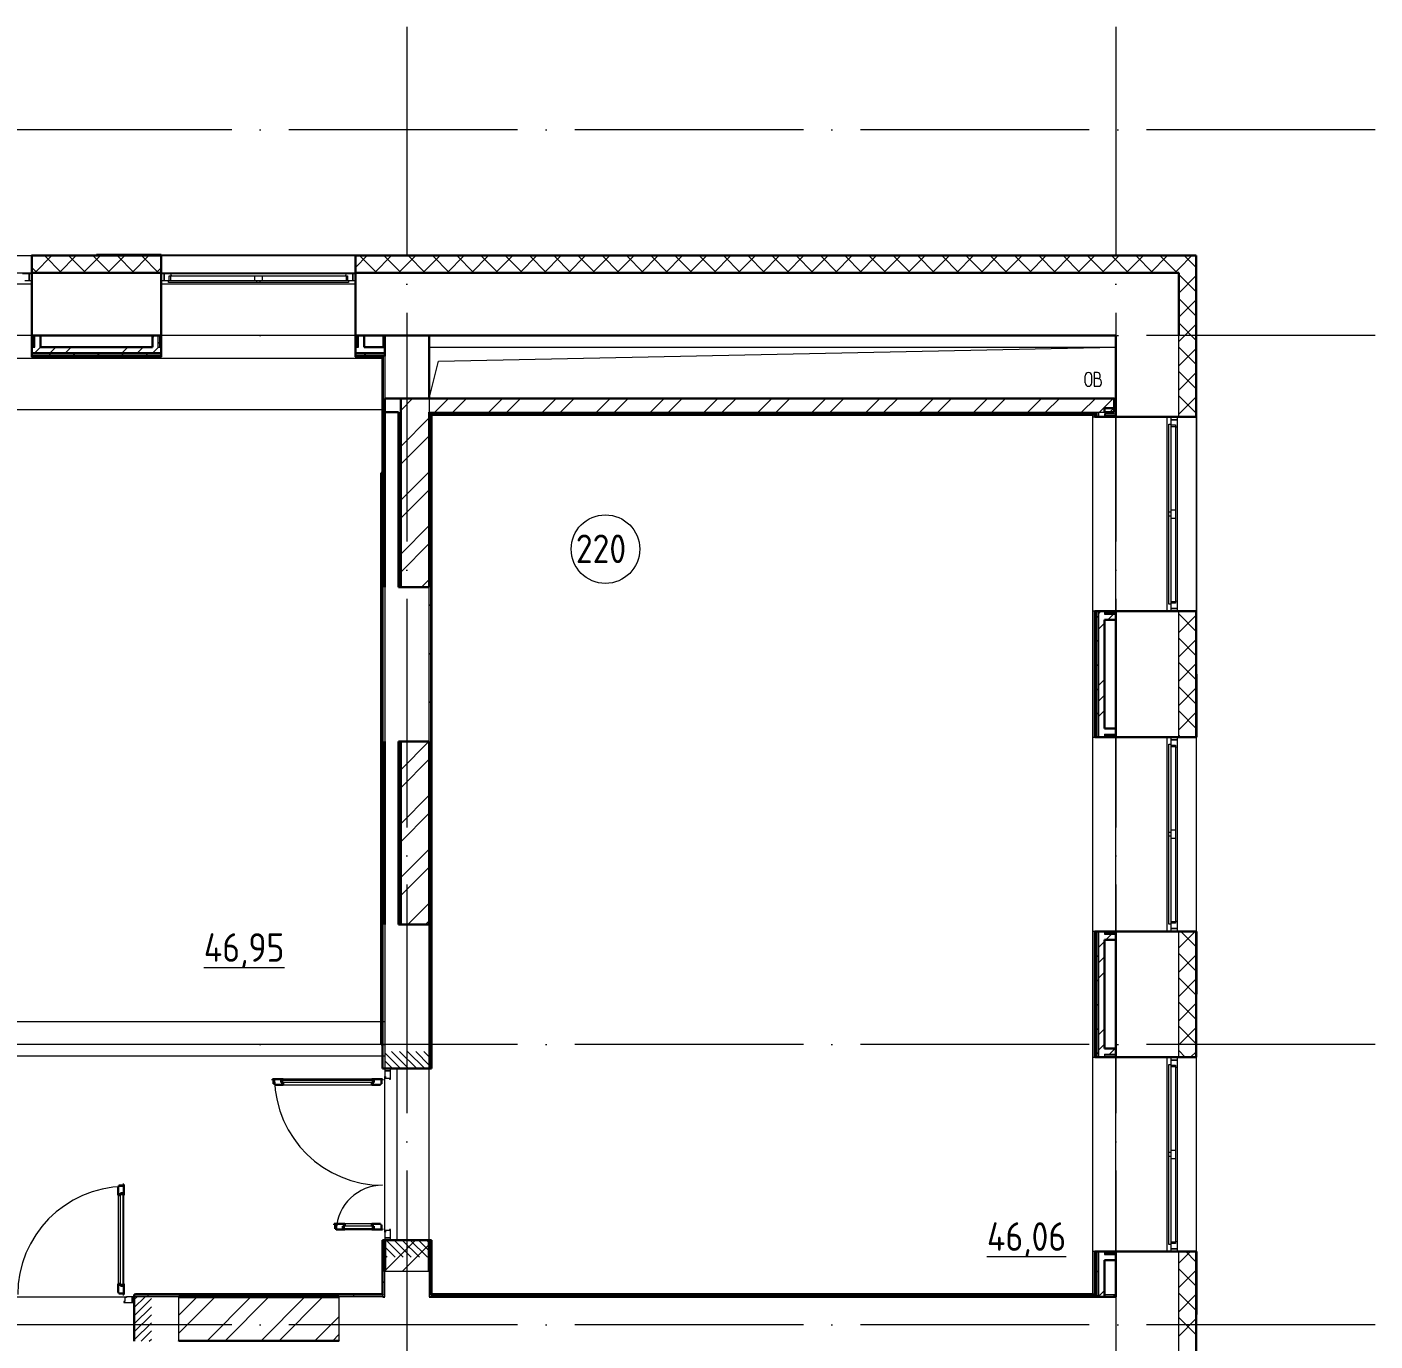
# Model space of a CAD drawing. Header units: millimetres. Extents: x -586848 to 520591, y -385801 to 675781.
# Drawn here: x -24761 to -12970, y -356519 to -345026 of the extents above; entities that cross this region are included whole.
import ezdxf

# ---------------------------------------------------------------- set-up
doc = ezdxf.new("R2010")
doc.units = ezdxf.units.MM
for name, pattern in [('ADSK_Линия сетки', [25, 20, -2.5, 0, -2.5]), ('ADSK_Сверху', [450, 300, -150]), ('ADSK_Штриховая_ш2 п1_5', [4.5, 3, -1.5])]:
    doc.linetypes.add(name, pattern=pattern)
for name, color, linetype, lineweight in [('_ Окна', 7, 'Continuous', 9), ('Двери', 252, 'Continuous', 9), ('Линии', 7, 'Continuous', 9), ('Марки помещений', 252, 'Continuous', 20), ('Ограждение', 252, 'Continuous', 9), ('Окна', 252, 'Continuous', 9), ('Оси', 252, 'Continuous', 9), ('Перекрытие', 252, 'Continuous', 18), ('Стены внутренние', 7, 'Continuous', 18), ('Стены наружные', 7, 'Continuous', 18), ('Стены штриховка', 7, 'Continuous', 9)]:
    doc.layers.add(name, color=color, linetype=linetype, lineweight=lineweight)
doc.layers.add('Двери открывание', color=7, linetype='Continuous', lineweight=9, true_color=0xc0c0c0)
doc.styles.add('GOST Common_2', font='', dxfattribs={"width": 0.9, "height": 250})
doc.styles.get('GOST Common_2').set_extended_font_data('GOST type B')

# ---------------------------------------------------------------- blocks, each defined once
blk = doc.blocks.new('2 этаж')
at = {"layer": 'Двери', "lineweight": 18, "true_color": 0x636466}
h = blk.add_hatch(dxfattribs=at)
h.set_pattern_fill('FP_2', color=251, angle=90, style=0, pattern_type=2)
h.set_pattern_definition([(135, (162076.006, -11124.253), (-35.3553, -35.3553), [])])
h.paths.add_polyline_path([(162145, -11899), (162271, -11899), (162271, -11749), (161881, -11749), (161881, -11899)])
h.paths.add_polyline_path([(161881, -10249), (162271, -10249), (162271, -10099), (161881, -10099)])
h = blk.add_hatch(dxfattribs=at)
h.set_pattern_fill('FP_2', color=251, style=0, pattern_type=2)
h.set_pattern_definition([(45, (158816.006, -12439.253), (-35.3553, 35.3553), [])])
h.paths.add_polyline_path([(159841, -12634), (159841, -12244), (159691, -12244), (159691, -12634)])
h.paths.add_polyline_path([(158041, -12634), (158191, -12634), (158191, -12244), (158041, -12244)])
at = {"color": 251, "lineweight": 18, "true_color": 0x636466}
for p, q in [((162271, -3939), (168276, -3939)), ((162353, -4061), (168276, -3939)), ((162271, -4389), (162353, -4061)), ((168009, -4253), (168009, -4191)), ((168066, -4253), (168066, -4191)), ((168116, -4162), (168086, -4162)), ((168086, -4162), (168086, -4282)), ((168120, -4215), (168086, -4215)), ((168140, -4195), (168140, -4185)), ((168086, -4282), (168123, -4282)), ((168150, -4255), (168150, -4245))]:
    blk.add_line(p, q, dxfattribs=at)
for centre, radius, start, end in [((168037, -4191), 28.7, 0, 180), ((168116, -4185), 23.3, 0, 90), ((168120, -4195), 20, 270, 0), ((168120, -4245), 30, 0, 90), ((168037, -4253), 28.7, 180, 0), ((168123, -4255), 26.7, 270, 0)]:
    blk.add_arc(centre, radius, start, end, dxfattribs=at)
at = {"layer": '_ Окна', "color": 251, "lineweight": 18, "true_color": 0x636466}
for p, q in [((158771, -3299), (158712, -3299)), ((158771, -3357), (158771, -3299)), ((160010, -3299), (159951, -3299)), ((159951, -3299), (159951, -3357)), ((160015, -3316), (160010, -3299)), ((161542, -3299), (161537, -3316)), ((161601, -3299), (161542, -3299)), ((161601, -3357), (161601, -3299)), ((158733, -3357), (158771, -3357)), ((159951, -3357), (159989, -3357)), ((159997, -3357), (159997, -3316)), ((159997, -3316), (160009, -3316)), ((161543, -3316), (161555, -3316)), ((161555, -3316), (161555, -3357)), ((161563, -3357), (161601, -3357)), ((168816, -4574), (168758, -4574)), ((168758, -4574), (168758, -4612)), ((168816, -4634), (168816, -4574)), ((168758, -4620), (168799, -4620)), ((168799, -4620), (168799, -4632)), ((168799, -4638), (168816, -4634)), ((168799, -6178), (168758, -6178)), ((168758, -6186), (168758, -6224)), ((168758, -6224), (168816, -6224)), ((168816, -6165), (168799, -6160)), ((168799, -6166), (168799, -6178)), ((168816, -6224), (168816, -6165)), ((168816, -7374), (168758, -7374)), ((168758, -7374), (168758, -7412)), ((168758, -7420), (168799, -7420)), ((168799, -7420), (168799, -7432)), ((168816, -7434), (168816, -7374)), ((168799, -7438), (168816, -7434)), ((168816, -8965), (168799, -8960)), ((168799, -8978), (168758, -8978)), ((168758, -8986), (168758, -9024)), ((168758, -9024), (168816, -9024)), ((168799, -8966), (168799, -8978)), ((168816, -9024), (168816, -8965)), ((168816, -10174), (168758, -10174)), ((168758, -10174), (168758, -10212)), ((168758, -10220), (168799, -10220)), ((168799, -10220), (168799, -10232)), ((168799, -10238), (168816, -10234)), ((168816, -10234), (168816, -10174)), ((168799, -11778), (168758, -11778)), ((168758, -11786), (168758, -11824)), ((168816, -11765), (168799, -11760)), ((168799, -11766), (168799, -11778)), ((168816, -11824), (168816, -11765)), ((168758, -11824), (168816, -11824))]:
    blk.add_line(p, q, dxfattribs=at)
at = {"layer": '_ Окна', "color": 251, "true_color": 0x636466}
for p, q in [((158796, -3299), (158771, -3299)), ((158771, -3299), (158771, -3357)), ((159951, -3299), (159926, -3299)), ((159951, -3357), (159951, -3299)), ((161626, -3299), (161601, -3299)), ((161601, -3299), (161601, -3357)), ((158771, -3357), (158796, -3357)), ((159926, -3357), (159951, -3357)), ((161601, -3357), (161626, -3357)), ((168758, -4549), (168758, -4574)), ((168758, -4574), (168816, -4574)), ((168816, -4574), (168816, -4549)), ((168758, -6224), (168758, -6249)), ((168816, -6224), (168758, -6224)), ((168816, -6249), (168816, -6224)), ((168758, -7349), (168758, -7374)), ((168758, -7374), (168816, -7374)), ((168816, -7374), (168816, -7349)), ((168758, -9024), (168758, -9049)), ((168816, -9024), (168758, -9024)), ((168816, -9049), (168816, -9024)), ((168758, -10149), (168758, -10174)), ((168758, -10174), (168816, -10174)), ((168816, -10174), (168816, -10149)), ((168758, -11824), (168758, -11849)), ((168816, -11824), (168758, -11824)), ((168816, -11849), (168816, -11824))]:
    blk.add_line(p, q, dxfattribs=at)
at = {"layer": 'Двери', "color": 251, "linetype": 'ADSK_Штриховая_ш2 п1_5', "true_color": 0x636466}
for p, q in [((161881, -10099), (161881, -10249)), ((162271, -10249), (162271, -10099)), ((161881, -10249), (162271, -10249)), ((162271, -11749), (161881, -11749)), ((161881, -11749), (161881, -11899)), ((162271, -11899), (162271, -11749)), ((159841, -12244), (159691, -12244)), ((159691, -12244), (159691, -12634))]:
    blk.add_line(p, q, dxfattribs=at)
at = {"layer": 'Двери', "color": 251, "true_color": 0x636466}
for p, q in [((161931, -10249), (161881, -10249)), ((161881, -10249), (161881, -10269)), ((161931, -10269), (161931, -10249)), ((160975, -10350), (161787, -10350)), ((160975, -10371), (160975, -10350)), ((161787, -10371), (160975, -10371)), ((161769, -10341), (160993, -10341)), ((161787, -10350), (161787, -10371)), ((161881, -10269), (161931, -10269)), ((161931, -10269), (161881, -10269)), ((161881, -10269), (161881, -10318)), ((161881, -10318), (161889, -10318)), ((161889, -10318), (161889, -10332)), ((161889, -10332), (161923, -10332)), ((161923, -10332), (161923, -10341)), ((161923, -10341), (161931, -10341)), ((161931, -10341), (161931, -10269)), ((160993, -10391), (161769, -10391)), ((159549, -11356), (159549, -12132)), ((159569, -12150), (159569, -11338)), ((159569, -11338), (159590, -11338)), ((159590, -11338), (159590, -12150)), ((159599, -12132), (159599, -11356)), ((161787, -11627), (161515, -11627)), ((161515, -11627), (161515, -11648)), ((161515, -11648), (161787, -11648)), ((161769, -11607), (161533, -11607)), ((161533, -11657), (161769, -11657)), ((161787, -11648), (161787, -11627)), ((161923, -11666), (161889, -11666)), ((161889, -11666), (161889, -11680)), ((161931, -11657), (161923, -11657)), ((161923, -11657), (161923, -11666)), ((161931, -11729), (161931, -11657)), ((161881, -11680), (161881, -11729)), ((161889, -11680), (161881, -11680)), ((161931, -11729), (161881, -11729)), ((161881, -11729), (161881, -11749)), ((161881, -11729), (161931, -11729)), ((161881, -11749), (161931, -11749)), ((161931, -11749), (161931, -11729)), ((159590, -12150), (159569, -12150)), ((159622, -12252), (159608, -12252)), ((159608, -12252), (159608, -12286)), ((159622, -12244), (159622, -12252)), ((159671, -12244), (159622, -12244)), ((159691, -12244), (159671, -12244)), ((159671, -12244), (159671, -12294)), ((159671, -12294), (159671, -12244)), ((159691, -12294), (159691, -12244)), ((159608, -12286), (159599, -12286)), ((159599, -12286), (159599, -12294)), ((159599, -12294), (159671, -12294)), ((159671, -12294), (159691, -12294))]:
    blk.add_line(p, q, dxfattribs=at)
at = {"layer": 'Двери', "color": 251, "lineweight": 30, "true_color": 0x636466}
for p, q in [((160993, -10341), (160899, -10341)), ((160899, -10341), (160899, -10349)), ((160899, -10349), (160908, -10349)), ((160908, -10349), (160908, -10383)), ((160975, -10350), (160993, -10350)), ((160975, -10371), (160975, -10350)), ((160993, -10371), (160975, -10371)), ((160993, -10350), (160993, -10341)), ((160993, -10391), (160993, -10371)), ((161863, -10341), (161769, -10341)), ((161769, -10350), (161769, -10341)), ((161787, -10350), (161769, -10350)), ((161769, -10371), (161787, -10371)), ((161769, -10391), (161769, -10371)), ((161787, -10371), (161787, -10350)), ((161854, -10383), (161854, -10349)), ((161854, -10349), (161863, -10349)), ((161863, -10349), (161863, -10341)), ((160908, -10383), (160917, -10383)), ((160917, -10383), (160917, -10391)), ((160917, -10391), (160993, -10391)), ((161769, -10391), (161845, -10391)), ((161845, -10391), (161845, -10383)), ((161845, -10383), (161854, -10383)), ((159557, -11280), (159549, -11280)), ((159549, -11280), (159549, -11356)), ((159591, -11271), (159557, -11271)), ((159557, -11271), (159557, -11280)), ((159599, -11262), (159591, -11262)), ((159591, -11262), (159591, -11271)), ((159599, -11356), (159599, -11262)), ((159549, -11356), (159569, -11356)), ((159569, -11356), (159569, -11338)), ((159569, -11338), (159590, -11338)), ((159590, -11338), (159590, -11356)), ((159590, -11356), (159599, -11356)), ((161533, -11607), (161439, -11607)), ((161439, -11607), (161439, -11615)), ((161439, -11615), (161448, -11615)), ((161448, -11615), (161448, -11649)), ((161448, -11649), (161457, -11649)), ((161457, -11649), (161457, -11657)), ((161457, -11657), (161533, -11657)), ((161533, -11627), (161515, -11627)), ((161515, -11627), (161515, -11648)), ((161515, -11648), (161533, -11648)), ((161533, -11607), (161533, -11627)), ((161533, -11648), (161533, -11657)), ((161845, -11607), (161769, -11607)), ((161769, -11607), (161769, -11627)), ((161769, -11627), (161787, -11627)), ((161769, -11648), (161769, -11657)), ((161787, -11648), (161769, -11648)), ((161769, -11657), (161863, -11657)), ((161787, -11627), (161787, -11648)), ((161845, -11615), (161845, -11607)), ((161854, -11615), (161845, -11615)), ((161854, -11649), (161854, -11615)), ((161863, -11649), (161854, -11649)), ((161863, -11657), (161863, -11649)), ((159549, -12132), (159549, -12208)), ((159549, -12132), (159569, -12132)), ((159569, -12132), (159569, -12150)), ((159590, -12132), (159599, -12132)), ((159590, -12150), (159590, -12132)), ((159599, -12226), (159599, -12132)), ((159549, -12208), (159557, -12208)), ((159557, -12208), (159557, -12217)), ((159557, -12217), (159591, -12217)), ((159569, -12150), (159590, -12150)), ((159591, -12217), (159591, -12226)), ((159591, -12226), (159599, -12226))]:
    blk.add_line(p, q, dxfattribs=at)
at = {"layer": 'Двери открывание', "color": 251, "true_color": 0x636466}
for centre, radius, start, end in [((161863, -10323), 946, 181.0903, 270), ((159617, -12226), 946, 91.0903, 180), ((161863, -11675), 406, 90, 177.459)]:
    blk.add_arc(centre, radius, start, end, dxfattribs=at)
at = {"layer": 'Линии', "color": 251, "linetype": 'ADSK_Сверху', "ltscale": 100, "true_color": 0x636466}
for p, q in [((161881, -9839), (151051, -9839)), ((161881, -10139), (151061, -10139))]:
    blk.add_line(p, q, dxfattribs=at)
at = {"layer": 'Марки помещений', "color": 251, "true_color": 0x636466}
blk.add_circle((163812, -5706), 300, dxfattribs=at)
at = {"layer": 'Ограждение', "color": 251, "true_color": 0x636466}
for p, q in [((158796, -3389), (157096, -3389)), ((161626, -3389), (159926, -3389)), ((158796, -3839), (157096, -3839)), ((161626, -3839), (159926, -3839)), ((161866, -3839), (161866, -3939)), ((161861, -4039), (154256, -4039)), ((161861, -4039), (154256, -4039)), ((158796, -4039), (157096, -4039)), ((158796, -4024), (158796, -4039)), ((159926, -4039), (159926, -4024)), ((161626, -4039), (159926, -4039)), ((161626, -4024), (161626, -4039)), ((168261, -4464), (168276, -4464)), ((161861, -4489), (154256, -4489)), ((161856, -4489), (161856, -5039)), ((162291, -4529), (162296, -4534)), ((162296, -4534), (168076, -4534)), ((162296, -10239), (162296, -4534)), ((168076, -12224), (168076, -4529)), ((168076, -4549), (168091, -4549)), ((168076, -6249), (168076, -4549)), ((168276, -6249), (168276, -4549)), ((168726, -6249), (168726, -4549)), ((168091, -6249), (168076, -6249)), ((168076, -7349), (168091, -7349)), ((168076, -9049), (168076, -7349)), ((168276, -9049), (168276, -7349)), ((168726, -9049), (168726, -7349)), ((168091, -9049), (168076, -9049)), ((161856, -10039), (161856, -10239)), ((161861, -10239), (161856, -10239)), ((162296, -10239), (162291, -10239)), ((168076, -10149), (168091, -10149)), ((168076, -11849), (168076, -10149)), ((168276, -11849), (168276, -10149)), ((168726, -11849), (168726, -10149)), ((161856, -11759), (161861, -11759)), ((161856, -11759), (161856, -12219)), ((162291, -11759), (162296, -11759)), ((162296, -12219), (162296, -11759)), ((168091, -11849), (168076, -11849)), ((159701, -12224), (159701, -12219)), ((161856, -12219), (159701, -12219)), ((161856, -12219), (161861, -12224)), ((162296, -12219), (162291, -12224)), ((168076, -12219), (162296, -12219)), ((168276, -12229), (168176, -12229))]:
    blk.add_line(p, q, dxfattribs=at)
at = {"layer": 'Окна', "color": 251, "true_color": 0x636466}
for p, q in [((161542, -3299), (160010, -3299)), ((159989, -3357), (160761, -3357)), ((159989, -3374), (159989, -3357)), ((160761, -3374), (159989, -3374)), ((160009, -3316), (160741, -3316)), ((160009, -3357), (160009, -3316)), ((160741, -3316), (160811, -3316)), ((160741, -3316), (160741, -3357)), ((160761, -3357), (160791, -3357)), ((160761, -3357), (160761, -3374)), ((160791, -3374), (160761, -3374)), ((160791, -3357), (161563, -3357)), ((160791, -3374), (160791, -3357)), ((161563, -3374), (160791, -3374)), ((160811, -3316), (161543, -3316)), ((160811, -3357), (160811, -3316)), ((161543, -3316), (161543, -3357)), ((161563, -3357), (161563, -3374)), ((168741, -4612), (168758, -4612)), ((168741, -5384), (168741, -4612)), ((168758, -4612), (168758, -5384)), ((168758, -4632), (168799, -4632)), ((168799, -4632), (168799, -5364)), ((168816, -6165), (168816, -4634)), ((168741, -5414), (168741, -5384)), ((168758, -5384), (168741, -5384)), ((168741, -5414), (168758, -5414)), ((168741, -6186), (168741, -5414)), ((168799, -5364), (168758, -5364)), ((168758, -5384), (168758, -5414)), ((168758, -5414), (168758, -6186)), ((168799, -5364), (168799, -5434)), ((168758, -5434), (168799, -5434)), ((168799, -5434), (168799, -6166)), ((168758, -6186), (168741, -6186)), ((168799, -6166), (168758, -6166)), ((168741, -7412), (168758, -7412)), ((168741, -8184), (168741, -7412)), ((168758, -7412), (168758, -8184)), ((168758, -7432), (168799, -7432)), ((168799, -7432), (168799, -8164)), ((168816, -8965), (168816, -7434)), ((168741, -8214), (168741, -8184)), ((168758, -8184), (168741, -8184)), ((168741, -8214), (168758, -8214)), ((168741, -8986), (168741, -8214)), ((168799, -8164), (168758, -8164)), ((168758, -8184), (168758, -8214)), ((168758, -8214), (168758, -8986)), ((168758, -8234), (168799, -8234)), ((168799, -8164), (168799, -8234)), ((168799, -8234), (168799, -8966)), ((168758, -8986), (168741, -8986)), ((168799, -8966), (168758, -8966)), ((168741, -10212), (168758, -10212)), ((168741, -10984), (168741, -10212)), ((168758, -10212), (168758, -10984)), ((168758, -10232), (168799, -10232)), ((168799, -10232), (168799, -10964)), ((168816, -11765), (168816, -10234)), ((168799, -10964), (168758, -10964)), ((168799, -10964), (168799, -11034)), ((168741, -11014), (168741, -10984)), ((168758, -10984), (168741, -10984)), ((168741, -11014), (168758, -11014)), ((168741, -11786), (168741, -11014)), ((168758, -10984), (168758, -11014)), ((168758, -11014), (168758, -11786)), ((168758, -11034), (168799, -11034)), ((168799, -11034), (168799, -11766)), ((168758, -11786), (168741, -11786)), ((168799, -11766), (168758, -11766))]:
    blk.add_line(p, q, dxfattribs=at)
at = {"layer": 'Оси', "color": 251, "linetype": 'ADSK_Линия сетки', "ltscale": 100, "true_color": 0x636466}
for p, q in [((162076, -1139), (162076, -32265)), ((168276, -1139), (168276, -32265)), ((170543, -2039), (93566, -2039)), ((170543, -3839), (93566, -3839)), ((170543, -10039), (93566, -10039)), ((170543, -12489), (93566, -12489))]:
    blk.add_line(p, q, dxfattribs=at)
at = {"layer": 'Перекрытие', "color": 251, "ltscale": 100, "true_color": 0x636466}
for p, q in [((162271, -3939), (168276, -3939)), ((161851, -10039), (156866, -10039)), ((161986, -10249), (161986, -11749)), ((162266, -11749), (162271, -11749))]:
    blk.add_line(p, q, dxfattribs=at)
at = {"layer": 'Стены внутренние', "color": 251, "true_color": 0x636466}
for p, q in [((157096, -3137), (158796, -3137)), ((159926, -3137), (161626, -3137)), ((157096, -3289), (158796, -3289)), ((159926, -3289), (161626, -3289)), ((168826, -4549), (168826, -3839)), ((161881, -4019), (161881, -4389)), ((168978, -4549), (168978, -6249)), ((161881, -6039), (161881, -7389)), ((162271, -7389), (162271, -6039)), ((168826, -7349), (168826, -6249)), ((168978, -7349), (168978, -9049)), ((161881, -8989), (161881, -10249)), ((162271, -11749), (162271, -8989)), ((168826, -10149), (168826, -9049)), ((168978, -10149), (168978, -11849)), ((161881, -11680), (161881, -10318)), ((168826, -19189), (168826, -11849)), ((162266, -12024), (161886, -12024)), ((158260, -12244), (159622, -12244)), ((160081, -12244), (159691, -12244)), ((160081, -12629), (160081, -12249)), ((161866, -12244), (161481, -12244)), ((161481, -12249), (161481, -12629)), ((161881, -12244), (161881, -12244))]:
    blk.add_line(p, q, dxfattribs=at)
at = {"layer": 'Стены внутренние', "color": 251, "lineweight": 30, "true_color": 0x636466}
for p, q in [((159926, -3137), (158796, -3137)), ((158796, -3137), (158796, -3289)), ((159926, -3289), (159926, -3137)), ((168978, -3137), (161626, -3137)), ((161626, -3137), (161626, -3289)), ((168978, -4549), (168978, -3137)), ((159926, -3289), (158796, -3289)), ((158796, -3289), (158796, -3839)), ((158796, -3289), (159926, -3289)), ((159926, -3839), (159926, -3289)), ((168826, -3289), (161626, -3289)), ((161626, -3289), (161626, -3839)), ((161626, -3289), (168826, -3289)), ((168826, -3289), (168826, -3839)), ((158871, -3839), (159851, -3839)), ((161701, -3839), (168276, -3839)), ((161881, -3839), (161881, -3939)), ((162271, -4389), (162271, -3839)), ((168276, -3839), (168276, -4474)), ((161881, -4014), (161881, -4014)), ((161881, -4389), (162021, -4389)), ((162001, -4509), (161881, -4509)), ((162001, -6039), (162001, -4509)), ((168276, -4549), (168978, -4549)), ((162271, -6039), (162001, -6039)), ((168978, -6249), (168276, -6249)), ((168978, -7349), (168978, -6249)), ((168276, -6324), (168276, -7274)), ((161881, -7389), (161881, -8989)), ((162001, -7389), (162271, -7389)), ((162001, -8989), (162001, -7389)), ((168276, -7349), (168978, -7349)), ((162271, -8989), (162001, -8989)), ((168978, -9049), (168276, -9049)), ((168978, -10149), (168978, -9049)), ((168276, -9124), (168276, -10074)), ((161881, -10249), (162271, -10249)), ((168276, -10149), (168978, -10149)), ((168978, -11849), (168276, -11849)), ((168978, -19341), (168978, -11849)), ((161886, -12024), (161881, -12024)), ((162271, -12024), (162266, -12024)), ((168276, -11924), (168276, -12244)), ((159691, -12244), (159691, -12634)), ((160081, -12249), (160081, -12244)), ((161481, -12244), (161481, -12249)), ((161881, -12244), (161866, -12244)), ((168101, -12244), (162271, -12244)), ((168276, -12244), (168176, -12244)), ((160081, -12634), (160081, -12629)), ((161481, -12629), (161481, -12634))]:
    blk.add_line(p, q, dxfattribs=at)
at = {"layer": 'Стены внутренние', "color": 251, "linetype": 'Continuous', "lineweight": 9, "true_color": 0x636466}
for p, q in [((158821, -3289), (158971, -3139)), ((158903, -3137), (158902, -3139)), ((159054, -3289), (158904, -3139)), ((158986, -3139), (158985, -3137)), ((159033, -3289), (159183, -3139)), ((159266, -3289), (159116, -3139)), ((159245, -3289), (159395, -3139)), ((159479, -3289), (159329, -3139)), ((159457, -3289), (159607, -3139)), ((159691, -3289), (159541, -3139)), ((159572, -3139), (159571, -3137)), ((159669, -3289), (159819, -3139)), ((159903, -3289), (159753, -3139)), ((159924, -3175), (159926, -3175)), ((161626, -3242), (161728, -3139)), ((161812, -3289), (161662, -3139)), ((161718, -3137), (161717, -3139)), ((161791, -3289), (161941, -3139)), ((162024, -3289), (161874, -3139)), ((161953, -3137), (161952, -3139)), ((162003, -3289), (162153, -3139)), ((162236, -3289), (162086, -3139)), ((162215, -3289), (162365, -3139)), ((162448, -3289), (162298, -3139)), ((162388, -3139), (162387, -3137)), ((162427, -3289), (162577, -3139)), ((162661, -3289), (162511, -3139)), ((162639, -3289), (162789, -3139)), ((162873, -3289), (162723, -3139)), ((162851, -3289), (163001, -3139)), ((163085, -3289), (162935, -3139)), ((163063, -3289), (163213, -3139)), ((163297, -3289), (163147, -3139)), ((163276, -3289), (163426, -3139)), ((163509, -3289), (163359, -3139)), ((163361, -3137), (163360, -3139)), ((163444, -3139), (163443, -3137)), ((163488, -3289), (163638, -3139)), ((163721, -3289), (163571, -3139)), ((163700, -3289), (163850, -3139)), ((163933, -3289), (163783, -3139)), ((163912, -3289), (164062, -3139)), ((164145, -3289), (163995, -3139)), ((164124, -3289), (164274, -3139)), ((164358, -3289), (164208, -3139)), ((164265, -3139), (164264, -3137)), ((164336, -3289), (164486, -3139)), ((164570, -3289), (164420, -3139)), ((164548, -3289), (164698, -3139)), ((164782, -3289), (164632, -3139)), ((164760, -3289), (164910, -3139)), ((164769, -3137), (164768, -3139)), ((164994, -3289), (164844, -3139)), ((164852, -3139), (164851, -3137)), ((164973, -3289), (165123, -3139)), ((165206, -3289), (165056, -3139)), ((165185, -3289), (165335, -3139)), ((165418, -3289), (165268, -3139)), ((165397, -3289), (165547, -3139)), ((165630, -3289), (165480, -3139)), ((165609, -3289), (165759, -3139)), ((165842, -3289), (165692, -3139)), ((165821, -3289), (165971, -3139)), ((166055, -3289), (165905, -3139)), ((166033, -3289), (166183, -3139)), ((166267, -3289), (166117, -3139)), ((166177, -3137), (166175, -3139)), ((166245, -3289), (166395, -3139)), ((166479, -3289), (166329, -3139)), ((166457, -3289), (166607, -3139)), ((166691, -3289), (166541, -3139)), ((166670, -3289), (166820, -3139)), ((166903, -3289), (166753, -3139)), ((166882, -3289), (167032, -3139)), ((167115, -3289), (166965, -3139)), ((167094, -3289), (167244, -3139)), ((167327, -3289), (167177, -3139)), ((167306, -3289), (167456, -3139)), ((167540, -3289), (167390, -3139)), ((167518, -3289), (167668, -3139)), ((167752, -3289), (167602, -3139)), ((167667, -3139), (167666, -3137)), ((167730, -3289), (167880, -3139)), ((167964, -3289), (167814, -3139)), ((167942, -3289), (168092, -3139)), ((168176, -3289), (168026, -3139)), ((168155, -3289), (168305, -3139)), ((168388, -3289), (168238, -3139)), ((168367, -3289), (168517, -3139)), ((168600, -3289), (168450, -3139)), ((168579, -3289), (168729, -3139)), ((168812, -3289), (168662, -3139)), ((168723, -3139), (168722, -3137)), ((168826, -3254), (168941, -3139)), ((168976, -3241), (168874, -3139)), ((168874, -3139), (168874, -3139)), ((158842, -3289), (158796, -3243)), ((159881, -3289), (159926, -3245)), ((168791, -3289), (168826, -3254)), ((168976, -3453), (168826, -3303)), ((168826, -3466), (168976, -3316)), ((168976, -3378), (168978, -3378)), ((168976, -3665), (168826, -3515)), ((168826, -3678), (168976, -3528)), ((168976, -3877), (168826, -3727)), ((168826, -3891), (168976, -3741)), ((168976, -3784), (168978, -3784)), ((168976, -4089), (168826, -3939)), ((168826, -4103), (168976, -3953)), ((168976, -4301), (168826, -4151)), ((168826, -4315), (168976, -4165)), ((168976, -4191), (168978, -4191)), ((168976, -4514), (168826, -4364)), ((168826, -4527), (168976, -4377)), ((168976, -4496), (168978, -4496)), ((168955, -6249), (168954, -6251)), ((168976, -6423), (168826, -6273)), ((168826, -6436), (168976, -6286)), ((168976, -6635), (168826, -6485)), ((168976, -6426), (168978, -6426)), ((168826, -6648), (168976, -6498)), ((168976, -6847), (168826, -6697)), ((168826, -6860), (168976, -6710)), ((168978, -6628), (168976, -6625)), ((168976, -6731), (168978, -6731)), ((168976, -7059), (168826, -6909)), ((168826, -7073), (168976, -6923)), ((168976, -7271), (168826, -7121)), ((168826, -7285), (168976, -7135)), ((168976, -7137), (168978, -7137)), ((168842, -7349), (168826, -7333)), ((168925, -7349), (168924, -7347)), ((168976, -7347), (168976, -7347)), ((168826, -9194), (168969, -9051)), ((168976, -9180), (168845, -9049)), ((168976, -9393), (168826, -9243)), ((168826, -9406), (168976, -9256)), ((168976, -9372), (168978, -9372)), ((168976, -9605), (168826, -9455)), ((168826, -9618), (168976, -9468)), ((168976, -9817), (168826, -9667)), ((168826, -9830), (168976, -9680)), ((168976, -9779), (168978, -9779)), ((168976, -10029), (168826, -9879)), ((168826, -10042), (168976, -9892)), ((168884, -10149), (168826, -10091)), ((168933, -10147), (168976, -10105)), ((168976, -10084), (168978, -10084)), ((168826, -11952), (168926, -11851)), ((168976, -11938), (168887, -11849)), ((168978, -11912), (168976, -11908)), ((168976, -12150), (168826, -12000)), ((168826, -12164), (168976, -12014)), ((168976, -12014), (168978, -12014)), ((168976, -12362), (168826, -12212)), ((168826, -12376), (168976, -12226)), ((168976, -12319), (168978, -12319)), ((168976, -12575), (168826, -12425)), ((168826, -12588), (168976, -12438))]:
    blk.add_line(p, q, dxfattribs=at)
at = {"layer": 'Стены наружные', "color": 251, "true_color": 0x636466}
for p, q in [((158796, -3132), (159361, -3132)), ((158796, -3137), (158796, -3132)), ((159926, -3132), (162191, -3132)), ((161626, -3132), (161626, -3137)), ((162191, -3137), (162191, -3132)), ((161874, -3854), (161866, -3854)), ((161874, -3839), (161874, -3854)), ((168978, -3999), (168983, -3999)), ((168983, -3999), (168983, -6799)), ((168276, -4389), (168261, -4389)), ((168983, -4549), (168978, -4549)), ((168978, -6249), (168983, -6249)), ((168983, -6798), (168978, -6798)), ((162271, -8989), (162271, -10249)), ((168983, -9599), (168983, -10149)), ((168983, -10149), (168978, -10149)), ((161881, -12244), (161881, -12024)), ((162271, -12024), (162271, -12244)), ((168261, -12237), (168261, -12229)), ((168276, -12237), (168261, -12237))]:
    blk.add_line(p, q, dxfattribs=at)
at = {"layer": 'Стены наружные', "color": 251, "lineweight": 30, "true_color": 0x636466}
for p, q in [((159926, -3132), (159361, -3132)), ((159361, -3132), (159361, -3137)), ((159926, -3137), (159926, -3132)), ((158796, -3839), (158796, -4014)), ((158871, -3839), (158796, -3839)), ((158871, -3939), (158871, -3839)), ((159851, -3839), (159851, -3939)), ((159926, -3839), (159851, -3839)), ((159926, -4014), (159926, -3839)), ((161626, -3839), (161626, -4014)), ((161701, -3839), (161626, -3839)), ((161701, -3939), (161701, -3839)), ((159851, -3939), (158871, -3939)), ((161881, -3939), (161701, -3939)), ((161881, -4014), (161881, -3939)), ((158796, -4014), (158796, -4024)), ((158796, -4024), (159926, -4024)), ((159926, -4024), (159926, -4014)), ((161626, -4014), (161626, -4024)), ((161626, -4024), (161861, -4024)), ((161861, -4024), (161861, -5039)), ((161866, -4019), (161866, -5039)), ((161881, -4019), (161881, -4014)), ((161881, -6039), (161881, -4389)), ((162021, -4389), (162021, -6039)), ((168261, -4389), (162021, -4389)), ((168276, -4474), (168176, -4474)), ((168176, -4474), (168176, -4509)), ((168261, -4509), (168261, -4389)), ((168276, -4549), (168276, -4474)), ((162271, -6039), (162271, -4509)), ((168096, -4524), (162286, -4524)), ((162291, -10249), (162291, -4529)), ((162291, -4529), (168091, -4529)), ((168091, -4509), (168091, -4524)), ((168091, -4529), (168091, -4549)), ((168091, -4549), (168276, -4549)), ((168176, -4509), (168261, -4509)), ((161851, -5039), (161851, -10039)), ((161861, -5039), (161851, -5039)), ((168276, -6249), (168091, -6249)), ((168091, -6249), (168091, -7349)), ((168276, -6324), (168276, -6249)), ((168176, -7274), (168176, -6324)), ((168176, -6324), (168276, -6324)), ((168983, -6799), (168978, -6799)), ((168983, -7349), (168983, -6799)), ((168276, -7274), (168176, -7274)), ((168276, -7349), (168276, -7274)), ((162021, -7389), (162021, -8989)), ((162271, -8989), (162271, -7389)), ((168091, -7349), (168276, -7349)), ((168978, -7349), (168983, -7349)), ((168276, -9049), (168091, -9049)), ((168091, -9049), (168091, -10149)), ((168276, -9124), (168276, -9049)), ((168983, -9049), (168978, -9049)), ((168983, -9599), (168983, -9049)), ((168176, -10074), (168176, -9124)), ((168176, -9124), (168276, -9124)), ((168978, -9599), (168983, -9599)), ((161851, -10039), (161861, -10039)), ((161861, -10039), (161861, -10249)), ((168276, -10074), (168176, -10074)), ((168276, -10149), (168276, -10074)), ((161861, -10249), (161881, -10249)), ((162271, -10249), (162291, -10249)), ((168091, -10149), (168276, -10149)), ((161881, -11749), (161861, -11749)), ((161861, -11749), (161861, -12224)), ((161881, -12024), (161881, -11749)), ((162266, -11749), (161886, -11749)), ((161886, -11749), (161886, -12024)), ((162266, -12024), (162266, -11749)), ((162291, -11749), (162271, -11749)), ((162271, -11749), (162271, -12024)), ((162291, -12224), (162291, -11749)), ((168276, -11849), (168091, -11849)), ((168091, -11849), (168091, -12224)), ((168276, -11924), (168276, -11849)), ((168978, -11849), (168978, -12399)), ((168983, -11849), (168978, -11849)), ((168983, -12399), (168983, -11849)), ((168176, -12244), (168176, -11924)), ((168176, -11924), (168276, -11924)), ((159691, -12224), (159691, -12244)), ((161861, -12224), (159691, -12224)), ((160081, -12244), (161481, -12244)), ((161481, -12249), (160081, -12249)), ((161866, -12224), (161866, -12229)), ((162271, -12244), (168101, -12244)), ((162286, -12229), (162286, -12224)), ((168096, -12229), (162286, -12229)), ((168091, -12224), (162291, -12224)), ((168096, -12224), (168096, -12229)), ((168101, -12229), (168101, -12244)), ((168101, -12244), (168101, -12244)), ((168101, -12244), (168176, -12244)), ((168978, -12399), (168983, -12399)), ((160081, -12629), (161481, -12629))]:
    blk.add_line(p, q, dxfattribs=at)
at = {"layer": 'Стены наружные', "color": 251, "linetype": 'Continuous', "lineweight": 9, "true_color": 0x636466}
for p, q in [((159571, -3137), (159568, -3132)), ((159851, -3857), (159868, -3839)), ((159914, -3894), (159926, -3881)), ((161626, -3878), (161639, -3866)), ((161639, -3866), (161651, -3853)), ((158807, -3939), (158809, -3938)), ((158809, -3938), (158821, -3925)), ((158820, -3989), (158870, -3939)), ((158870, -3939), (158871, -3938)), ((158944, -4014), (158957, -4002)), ((158955, -3989), (159005, -3939)), ((158957, -4002), (158969, -3989)), ((159090, -3989), (159140, -3939)), ((159156, -4014), (159169, -4002)), ((159169, -4002), (159181, -3989)), ((159369, -4014), (159381, -4002)), ((159381, -4002), (159394, -3989)), ((159581, -4014), (159593, -4002)), ((159584, -3989), (159634, -3939)), ((159593, -4002), (159606, -3989)), ((159718, -3989), (159768, -3939)), ((159793, -4014), (159805, -4002)), ((159805, -4002), (159818, -3989)), ((159853, -3989), (159903, -3939)), ((159901, -3906), (159914, -3894)), ((161702, -4014), (161714, -4002)), ((161714, -4002), (161727, -3989)), ((161873, -3989), (161881, -3982)), ((158796, -4021), (158798, -4019)), ((158864, -4024), (158869, -4019)), ((158934, -4024), (158939, -4019)), ((158939, -4019), (158944, -4014)), ((159005, -4024), (159010, -4019)), ((159076, -4024), (159081, -4019)), ((159146, -4024), (159151, -4019)), ((159217, -4024), (159222, -4019)), ((159288, -4024), (159293, -4019)), ((159359, -4024), (159364, -4019)), ((159364, -4019), (159369, -4014)), ((159429, -4024), (159434, -4019)), ((159500, -4024), (159505, -4019)), ((159571, -4024), (159576, -4019)), ((159641, -4024), (159646, -4019)), ((159712, -4024), (159717, -4019)), ((159783, -4024), (159788, -4019)), ((159788, -4019), (159793, -4014)), ((159854, -4024), (159859, -4019)), ((159924, -4024), (159926, -4022)), ((161626, -4020), (161626, -4019)), ((161692, -4024), (161697, -4019)), ((161763, -4024), (161768, -4019)), ((161833, -4024), (161838, -4019)), ((161861, -4067), (161866, -4062)), ((161861, -4138), (161866, -4133)), ((161861, -4209), (161866, -4204)), ((161861, -4279), (161866, -4274)), ((161861, -4350), (161866, -4345)), ((161861, -4421), (161866, -4416)), ((162021, -4493), (162125, -4389)), ((162319, -4509), (162439, -4389)), ((162476, -4509), (162596, -4389)), ((162791, -4509), (162911, -4389)), ((162948, -4509), (163068, -4389)), ((163262, -4509), (163382, -4389)), ((163419, -4509), (163539, -4389)), ((163733, -4509), (163853, -4389)), ((163891, -4509), (164011, -4389)), ((164205, -4509), (164325, -4389)), ((164362, -4509), (164482, -4389)), ((164676, -4509), (164796, -4389)), ((164834, -4509), (164954, -4389)), ((165148, -4509), (165268, -4389)), ((165305, -4509), (165425, -4389)), ((165619, -4509), (165739, -4389)), ((165776, -4509), (165896, -4389)), ((166091, -4509), (166211, -4389)), ((166248, -4509), (166368, -4389)), ((166562, -4509), (166682, -4389)), ((166719, -4509), (166839, -4389)), ((167034, -4509), (167154, -4389)), ((167191, -4509), (167311, -4389)), ((167505, -4509), (167625, -4389)), ((167662, -4509), (167782, -4389)), ((167977, -4509), (168097, -4389)), ((168134, -4509), (168254, -4389)), ((168208, -4524), (168258, -4474)), ((161861, -4492), (161866, -4487)), ((161861, -4562), (161866, -4557)), ((162021, -4807), (162271, -4557)), ((162286, -4562), (162291, -4557)), ((162318, -4529), (162323, -4524)), ((162389, -4529), (162394, -4524)), ((162460, -4529), (162465, -4524)), ((162530, -4529), (162535, -4524)), ((162601, -4529), (162606, -4524)), ((162672, -4529), (162677, -4524)), ((162743, -4529), (162748, -4524)), ((162812, -4524), (162812, -4509)), ((162813, -4529), (162818, -4524)), ((162884, -4529), (162889, -4524)), ((162955, -4529), (162960, -4524)), ((163025, -4529), (163030, -4524)), ((163096, -4529), (163101, -4524)), ((163167, -4529), (163172, -4524)), ((163238, -4529), (163243, -4524)), ((163308, -4529), (163313, -4524)), ((163379, -4529), (163384, -4524)), ((163412, -4524), (163412, -4509)), ((163450, -4529), (163455, -4524)), ((163520, -4529), (163525, -4524)), ((163591, -4529), (163596, -4524)), ((163662, -4529), (163667, -4524)), ((163733, -4529), (163738, -4524)), ((163803, -4529), (163808, -4524)), ((163874, -4529), (163879, -4524)), ((163945, -4529), (163950, -4524)), ((164012, -4524), (164012, -4509)), ((164015, -4529), (164020, -4524)), ((164086, -4529), (164091, -4524)), ((164157, -4529), (164162, -4524)), ((164228, -4529), (164233, -4524)), ((164298, -4529), (164303, -4524)), ((164369, -4529), (164374, -4524)), ((164440, -4529), (164445, -4524)), ((164510, -4529), (164515, -4524)), ((164581, -4529), (164586, -4524)), ((164612, -4524), (164612, -4509)), ((164652, -4529), (164657, -4524)), ((164723, -4529), (164728, -4524)), ((164793, -4529), (164798, -4524)), ((164864, -4529), (164869, -4524)), ((164935, -4529), (164940, -4524)), ((165005, -4529), (165010, -4524)), ((165076, -4529), (165081, -4524)), ((165147, -4529), (165152, -4524)), ((165212, -4524), (165212, -4509)), ((165217, -4529), (165222, -4524)), ((165288, -4529), (165293, -4524)), ((165359, -4529), (165364, -4524)), ((165430, -4529), (165435, -4524)), ((165500, -4529), (165505, -4524)), ((165571, -4529), (165576, -4524)), ((165642, -4529), (165647, -4524)), ((165712, -4529), (165717, -4524)), ((165783, -4529), (165788, -4524)), ((165812, -4524), (165812, -4509)), ((165854, -4529), (165859, -4524)), ((165925, -4529), (165930, -4524)), ((165995, -4529), (166000, -4524)), ((166066, -4529), (166071, -4524)), ((166137, -4529), (166142, -4524)), ((166207, -4529), (166212, -4524)), ((166278, -4529), (166283, -4524)), ((166349, -4529), (166354, -4524)), ((166412, -4524), (166412, -4509)), ((166420, -4529), (166425, -4524)), ((166490, -4529), (166495, -4524)), ((166561, -4529), (166566, -4524)), ((166632, -4529), (166637, -4524)), ((166702, -4529), (166707, -4524)), ((166773, -4529), (166778, -4524)), ((166844, -4529), (166849, -4524)), ((166915, -4529), (166920, -4524)), ((166985, -4529), (166990, -4524)), ((167012, -4524), (167012, -4509)), ((167056, -4529), (167061, -4524)), ((167127, -4529), (167132, -4524)), ((167197, -4529), (167202, -4524)), ((167268, -4529), (167273, -4524)), ((167339, -4529), (167344, -4524)), ((167410, -4529), (167415, -4524)), ((167480, -4529), (167485, -4524)), ((167551, -4529), (167556, -4524)), ((167612, -4524), (167612, -4509)), ((167622, -4529), (167627, -4524)), ((167692, -4529), (167697, -4524)), ((167763, -4529), (167768, -4524)), ((167834, -4529), (167839, -4524)), ((167904, -4529), (167909, -4524)), ((167975, -4529), (167980, -4524)), ((168046, -4529), (168051, -4524)), ((168176, -4541), (168180, -4537)), ((168180, -4537), (168192, -4524)), ((161861, -4633), (161866, -4628)), ((161861, -4704), (161866, -4699)), ((162021, -4964), (162271, -4714)), ((162286, -4632), (162291, -4627)), ((162286, -4703), (162291, -4698)), ((161861, -4774), (161866, -4769)), ((162286, -4774), (162291, -4769)), ((161861, -4845), (161866, -4840)), ((161861, -4916), (161866, -4911)), ((162271, -4930), (162286, -4915)), ((162286, -4844), (162291, -4839)), ((162286, -4915), (162291, -4910)), ((161861, -4987), (161866, -4982)), ((162021, -5279), (162271, -5029)), ((162286, -4986), (162291, -4981)), ((162286, -5057), (162291, -5052)), ((162021, -5436), (162271, -5186)), ((162286, -5127), (162291, -5122)), ((162286, -5198), (162291, -5193)), ((162286, -5269), (162291, -5264)), ((162271, -5354), (162286, -5339)), ((162286, -5339), (162291, -5334)), ((162286, -5410), (162291, -5405)), ((162021, -5750), (162271, -5500)), ((162286, -5481), (162291, -5476)), ((162021, -5907), (162271, -5657)), ((162286, -5552), (162291, -5547)), ((162286, -5622), (162291, -5617)), ((162271, -5779), (162286, -5764)), ((162286, -5693), (162291, -5688)), ((162286, -5764), (162291, -5759)), ((162286, -5834), (162291, -5829)), ((162203, -6039), (162271, -5972)), ((162286, -5905), (162291, -5900)), ((162286, -5976), (162291, -5971)), ((162286, -6047), (162291, -6042)), ((162286, -6117), (162291, -6112)), ((162271, -6203), (162286, -6188)), ((162286, -6188), (162291, -6183)), ((168091, -6252), (168094, -6249)), ((168126, -6268), (168145, -6249)), ((162286, -6259), (162291, -6254)), ((162286, -6329), (162291, -6324)), ((168091, -6323), (168096, -6318)), ((168096, -6318), (168101, -6313)), ((168101, -6313), (168114, -6300)), ((168114, -6300), (168126, -6288)), ((168126, -6403), (168176, -6353)), ((168205, -6324), (168255, -6274)), ((162286, -6400), (162291, -6395)), ((162286, -6471), (162291, -6466)), ((168091, -6393), (168096, -6388)), ((168091, -6464), (168096, -6459)), ((162286, -6541), (162291, -6536)), ((168091, -6535), (168096, -6530)), ((168091, -6605), (168096, -6600)), ((168101, -6525), (168114, -6512)), ((168114, -6512), (168126, -6500)), ((162271, -6627), (162286, -6612)), ((162286, -6612), (162291, -6607)), ((162286, -6683), (162291, -6678)), ((168091, -6676), (168096, -6671)), ((168114, -6724), (168126, -6712)), ((162286, -6754), (162291, -6749)), ((162286, -6824), (162291, -6819)), ((168091, -6747), (168096, -6742)), ((168091, -6818), (168096, -6813)), ((168096, -6742), (168101, -6737)), ((168101, -6737), (168114, -6724)), ((168983, -6840), (168980, -6835)), ((162286, -6895), (162291, -6890)), ((168091, -6888), (168096, -6883)), ((168091, -6959), (168096, -6954)), ((168101, -6949), (168114, -6937)), ((168114, -6937), (168126, -6924)), ((168126, -6897), (168176, -6847)), ((162271, -7051), (162286, -7036)), ((162286, -6966), (162291, -6961)), ((162286, -7036), (162291, -7031)), ((168091, -7030), (168096, -7025)), ((168126, -7032), (168176, -6982)), ((162286, -7107), (162291, -7102)), ((162286, -7178), (162291, -7173)), ((168091, -7100), (168096, -7095)), ((168091, -7171), (168096, -7166)), ((168096, -7166), (168101, -7161)), ((168101, -7161), (168114, -7149)), ((168114, -7149), (168126, -7136)), ((168126, -7166), (168176, -7116)), ((168978, -7137), (168983, -7137)), ((162286, -7249), (162291, -7244)), ((168091, -7242), (168096, -7237)), ((168091, -7313), (168096, -7308)), ((162021, -7636), (162268, -7389)), ((162286, -7319), (162291, -7314)), ((162286, -7390), (162291, -7385)), ((168125, -7349), (168126, -7348)), ((162021, -7793), (162271, -7543)), ((162271, -7476), (162286, -7461)), ((162286, -7461), (162291, -7456)), ((162286, -7531), (162291, -7526)), ((162286, -7602), (162291, -7597)), ((162286, -7673), (162291, -7668)), ((162286, -7744), (162291, -7739)), ((162021, -8108), (162271, -7858)), ((162271, -7900), (162286, -7885)), ((162286, -7814), (162291, -7809)), ((162286, -7885), (162291, -7880)), ((162021, -8265), (162271, -8015)), ((162286, -7956), (162291, -7951)), ((162286, -8026), (162291, -8021)), ((162286, -8097), (162291, -8092)), ((162286, -8168), (162291, -8163)), ((162286, -8239), (162291, -8234)), ((162021, -8579), (162271, -8329)), ((162271, -8324), (162286, -8309)), ((162286, -8309), (162291, -8304)), ((162021, -8736), (162271, -8486)), ((162286, -8380), (162291, -8375)), ((162286, -8451), (162291, -8446)), ((162286, -8521), (162291, -8516)), ((162286, -8592), (162291, -8587)), ((162286, -8663), (162291, -8658)), ((162082, -8989), (162271, -8801)), ((162271, -8749), (162286, -8734)), ((162286, -8734), (162291, -8729)), ((162286, -8804), (162291, -8799)), ((162239, -8989), (162271, -8958)), ((162286, -8875), (162291, -8870)), ((162286, -8946), (162291, -8941)), ((162286, -9016), (162291, -9011)), ((168091, -9080), (168096, -9075)), ((168101, -9070), (168114, -9058)), ((168114, -9058), (168122, -9049)), ((168188, -9124), (168238, -9074)), ((162271, -9173), (162286, -9158)), ((162286, -9087), (162291, -9082)), ((162286, -9158), (162291, -9153)), ((168091, -9151), (168096, -9146)), ((168126, -9187), (168176, -9137)), ((162286, -9229), (162291, -9224)), ((162286, -9299), (162291, -9294)), ((168091, -9222), (168096, -9217)), ((168091, -9292), (168096, -9287)), ((168096, -9287), (168101, -9282)), ((168101, -9282), (168114, -9270)), ((168114, -9270), (168126, -9257)), ((168126, -9321), (168176, -9271)), ((162286, -9370), (162291, -9365)), ((168091, -9363), (168096, -9358)), ((168091, -9434), (168096, -9429)), ((168126, -9456), (168176, -9406)), ((168978, -9372), (168983, -9372)), ((162286, -9441), (162291, -9436)), ((162286, -9511), (162291, -9506)), ((168091, -9505), (168096, -9500)), ((168101, -9495), (168114, -9482)), ((168114, -9482), (168126, -9470)), ((162271, -9597), (162286, -9582)), ((162286, -9582), (162291, -9577)), ((162286, -9653), (162291, -9648)), ((168091, -9575), (168096, -9570)), ((168091, -9646), (168096, -9641)), ((162286, -9723), (162291, -9718)), ((168091, -9717), (168096, -9712)), ((168091, -9787), (168096, -9782)), ((168096, -9712), (168101, -9707)), ((168101, -9707), (168114, -9694)), ((168114, -9694), (168126, -9682)), ((162286, -9794), (162291, -9789)), ((162286, -9865), (162291, -9860)), ((168091, -9858), (168096, -9853)), ((168114, -9906), (168126, -9894)), ((168126, -9950), (168176, -9900)), ((162271, -10021), (162286, -10006)), ((162286, -9936), (162291, -9931)), ((162286, -10006), (162291, -10001)), ((168091, -9929), (168096, -9924)), ((168091, -10000), (168096, -9995)), ((168101, -9919), (168114, -9906)), ((161861, -10078), (161866, -10073)), ((162286, -10077), (162291, -10072)), ((168091, -10070), (168096, -10065)), ((168091, -10141), (168096, -10136)), ((168096, -10136), (168101, -10131)), ((168101, -10131), (168114, -10119)), ((168114, -10119), (168126, -10106)), ((168126, -10085), (168176, -10035)), ((168221, -10124), (168271, -10074)), ((161861, -10148), (161866, -10143)), ((161861, -10219), (161866, -10214)), ((162286, -10148), (162291, -10143)), ((162286, -10218), (162291, -10213)), ((161861, -11775), (161866, -11770)), ((161886, -12014), (162151, -11749)), ((162286, -11774), (162291, -11769)), ((161861, -11846), (161866, -11841)), ((162033, -12024), (162266, -11791)), ((162286, -11845), (162291, -11840)), ((168091, -11909), (168096, -11904)), ((168267, -11874), (168276, -11865)), ((161861, -11916), (161866, -11911)), ((161861, -11987), (161866, -11982)), ((162286, -11916), (162291, -11911)), ((162286, -11986), (162291, -11981)), ((168091, -11979), (168096, -11974)), ((168114, -12028), (168126, -12015)), ((168981, -11917), (168978, -11912)), ((168978, -12014), (168983, -12014)), ((161861, -12058), (161866, -12053)), ((161861, -12128), (161866, -12123)), ((161866, -12123), (161881, -12108)), ((162271, -12143), (162286, -12128)), ((162286, -12057), (162291, -12052)), ((162286, -12128), (162291, -12123)), ((168091, -12050), (168096, -12045)), ((168091, -12121), (168096, -12116)), ((168101, -12040), (168114, -12028)), ((159710, -12229), (159715, -12224)), ((159780, -12229), (159785, -12224)), ((159812, -12244), (159812, -12229)), ((159851, -12229), (159856, -12224)), ((159922, -12229), (159927, -12224)), ((159992, -12229), (159997, -12224)), ((160063, -12229), (160068, -12224)), ((160081, -12405), (160237, -12249)), ((160081, -12562), (160394, -12249)), ((160134, -12229), (160139, -12224)), ((160204, -12229), (160209, -12224)), ((160275, -12229), (160280, -12224)), ((160328, -12629), (160708, -12249)), ((160346, -12229), (160351, -12224)), ((160412, -12244), (160412, -12229)), ((160417, -12229), (160422, -12224)), ((160485, -12629), (160865, -12249)), ((160487, -12229), (160492, -12224)), ((160558, -12229), (160563, -12224)), ((160629, -12229), (160634, -12224)), ((160699, -12229), (160704, -12224)), ((160770, -12229), (160775, -12224)), ((160800, -12629), (161180, -12249)), ((160841, -12229), (160846, -12224)), ((160912, -12229), (160917, -12224)), ((160957, -12629), (161337, -12249)), ((160982, -12229), (160987, -12224)), ((161012, -12244), (161012, -12229)), ((161053, -12229), (161058, -12224)), ((161124, -12229), (161129, -12224)), ((161194, -12229), (161199, -12224)), ((161265, -12229), (161270, -12224)), ((161336, -12229), (161341, -12224)), ((161407, -12229), (161412, -12224)), ((161477, -12229), (161482, -12224)), ((161548, -12229), (161553, -12224)), ((161612, -12244), (161612, -12229)), ((161619, -12229), (161624, -12224)), ((161689, -12229), (161694, -12224)), ((161760, -12229), (161765, -12224)), ((161831, -12229), (161836, -12224)), ((161861, -12199), (161866, -12194)), ((162286, -12198), (162291, -12193)), ((162326, -12229), (162331, -12224)), ((162397, -12229), (162402, -12224)), ((162467, -12229), (162472, -12224)), ((162538, -12229), (162543, -12224)), ((162594, -12244), (162609, -12229)), ((162609, -12229), (162614, -12224)), ((162679, -12229), (162684, -12224)), ((162750, -12229), (162755, -12224)), ((162821, -12229), (162826, -12224)), ((162892, -12229), (162897, -12224)), ((162962, -12229), (162967, -12224)), ((163018, -12244), (163033, -12229)), ((163033, -12229), (163038, -12224)), ((163104, -12229), (163109, -12224)), ((163174, -12229), (163179, -12224)), ((163245, -12229), (163250, -12224)), ((163316, -12229), (163321, -12224)), ((163386, -12229), (163391, -12224)), ((163442, -12244), (163457, -12229)), ((163457, -12229), (163462, -12224)), ((163528, -12229), (163533, -12224)), ((163599, -12229), (163604, -12224)), ((163669, -12229), (163674, -12224)), ((163740, -12229), (163745, -12224)), ((163811, -12229), (163816, -12224)), ((163866, -12244), (163881, -12229)), ((163881, -12229), (163886, -12224)), ((163952, -12229), (163957, -12224)), ((164023, -12229), (164028, -12224)), ((164094, -12229), (164099, -12224)), ((164164, -12229), (164169, -12224)), ((164235, -12229), (164240, -12224)), ((164291, -12244), (164306, -12229)), ((164306, -12229), (164311, -12224)), ((164376, -12229), (164381, -12224)), ((164447, -12229), (164452, -12224)), ((164518, -12229), (164523, -12224)), ((164589, -12229), (164594, -12224)), ((164659, -12229), (164664, -12224)), ((164715, -12244), (164730, -12229)), ((164730, -12229), (164735, -12224)), ((164801, -12229), (164806, -12224)), ((164871, -12229), (164876, -12224)), ((164942, -12229), (164947, -12224)), ((165013, -12229), (165018, -12224)), ((165084, -12229), (165089, -12224)), ((165139, -12244), (165154, -12229)), ((165154, -12229), (165159, -12224)), ((165225, -12229), (165230, -12224)), ((165296, -12229), (165301, -12224)), ((165366, -12229), (165371, -12224)), ((165437, -12229), (165442, -12224)), ((165508, -12229), (165513, -12224)), ((165564, -12244), (165579, -12229)), ((165579, -12229), (165584, -12224)), ((165649, -12229), (165654, -12224)), ((165720, -12229), (165725, -12224)), ((165791, -12229), (165796, -12224)), ((165861, -12229), (165866, -12224)), ((165932, -12229), (165937, -12224)), ((165988, -12244), (166003, -12229)), ((166003, -12229), (166008, -12224)), ((166073, -12229), (166078, -12224)), ((166144, -12229), (166149, -12224)), ((166215, -12229), (166220, -12224)), ((166286, -12229), (166291, -12224)), ((166356, -12229), (166361, -12224)), ((166412, -12244), (166427, -12229)), ((166427, -12229), (166432, -12224)), ((166498, -12229), (166503, -12224)), ((166568, -12229), (166573, -12224)), ((166639, -12229), (166644, -12224)), ((166710, -12229), (166715, -12224)), ((166781, -12229), (166786, -12224)), ((166836, -12244), (166851, -12229)), ((166851, -12229), (166856, -12224)), ((166922, -12229), (166927, -12224)), ((166993, -12229), (166998, -12224)), ((167063, -12229), (167068, -12224)), ((167134, -12229), (167139, -12224)), ((167205, -12229), (167210, -12224)), ((167261, -12244), (167276, -12229)), ((167276, -12229), (167281, -12224)), ((167346, -12229), (167351, -12224)), ((167417, -12229), (167422, -12224)), ((167488, -12229), (167493, -12224)), ((167558, -12229), (167563, -12224)), ((167629, -12229), (167634, -12224)), ((167685, -12244), (167700, -12229)), ((167700, -12229), (167705, -12224)), ((167771, -12229), (167776, -12224)), ((167841, -12229), (167846, -12224)), ((167912, -12229), (167917, -12224)), ((167983, -12229), (167988, -12224)), ((168053, -12229), (168058, -12224)), ((168091, -12192), (168096, -12187)), ((168109, -12244), (168114, -12240)), ((168114, -12240), (168126, -12227)), ((168126, -12240), (168176, -12190)), ((168978, -12319), (168983, -12319)), ((161271, -12629), (161481, -12419)), ((161428, -12629), (161481, -12576))]:
    blk.add_line(p, q, dxfattribs=at)
at = {"layer": 'Стены штриховка', "color": 251, "true_color": 0x636466}
for p, q in [((159924, -3139), (158798, -3139)), ((158798, -3139), (158798, -3213)), ((159924, -3213), (159924, -3139)), ((168978, -3139), (161628, -3139)), ((161628, -3139), (161628, -3213)), ((168976, -4547), (168976, -3137)), ((158796, -3213), (158798, -3213)), ((159924, -3213), (159926, -3213)), ((161626, -3213), (161628, -3213)), ((158809, -3939), (158809, -3839)), ((158821, -3939), (158821, -3839)), ((159901, -3939), (159901, -3839)), ((159914, -3939), (159914, -3839)), ((161639, -3939), (161639, -3839)), ((161651, -3939), (161651, -3839)), ((158796, -3939), (158821, -3939)), ((159926, -3989), (158796, -3989)), ((159926, -4002), (158796, -4002)), ((159901, -3939), (159926, -3939)), ((161626, -3939), (161651, -3939)), ((161881, -3989), (161626, -3989)), ((161881, -4002), (161626, -4002)), ((159926, -4014), (158796, -4014)), ((158796, -4014), (159926, -4014)), ((158796, -4019), (159926, -4019)), ((161881, -4014), (161626, -4014)), ((161626, -4014), (161881, -4014)), ((161881, -4019), (161626, -4019)), ((162271, -4389), (162271, -4509)), ((162271, -4509), (168176, -4509)), ((162286, -4524), (162271, -4524)), ((162286, -10249), (162286, -4524)), ((168096, -4549), (168096, -4509)), ((168101, -4549), (168101, -4509)), ((168114, -4549), (168114, -4509)), ((168126, -4549), (168126, -4509)), ((168176, -4524), (168276, -4524)), ((168176, -4524), (168176, -4549)), ((168176, -4537), (168276, -4537)), ((168902, -4547), (168902, -4549)), ((168902, -4547), (168976, -4547)), ((161866, -5039), (161861, -5039)), ((161866, -5039), (161866, -10249)), ((168096, -6249), (168096, -7349)), ((168101, -7349), (168101, -6249)), ((168114, -7349), (168114, -6249)), ((168126, -7349), (168126, -6249)), ((168176, -6249), (168176, -6274)), ((168902, -6249), (168902, -6251)), ((168176, -6262), (168276, -6262)), ((168176, -6274), (168276, -6274)), ((168976, -6251), (168902, -6251)), ((168976, -7347), (168976, -6251)), ((168176, -7324), (168276, -7324)), ((168176, -7324), (168176, -7349)), ((168176, -7337), (168276, -7337)), ((168902, -7347), (168902, -7349)), ((168902, -7347), (168976, -7347)), ((168096, -9049), (168096, -10149)), ((168101, -10149), (168101, -9049)), ((168114, -10149), (168114, -9049)), ((168126, -10149), (168126, -9049)), ((168176, -9049), (168176, -9074)), ((168176, -9062), (168276, -9062)), ((168176, -9074), (168276, -9074)), ((168902, -9049), (168902, -9051)), ((168976, -9051), (168902, -9051)), ((168976, -10147), (168976, -9051)), ((161861, -10039), (161881, -10039)), ((168176, -10124), (168276, -10124)), ((168176, -10124), (168176, -10149)), ((168176, -10137), (168276, -10137)), ((168902, -10147), (168902, -10149)), ((168902, -10147), (168976, -10147)), ((161866, -11749), (161866, -12224)), ((162286, -12224), (162286, -11749)), ((168096, -11849), (168096, -12224)), ((168101, -12229), (168101, -11849)), ((168114, -12244), (168114, -11849)), ((168126, -12244), (168126, -11849)), ((168176, -11849), (168176, -11874)), ((168176, -11862), (168276, -11862)), ((168176, -11874), (168276, -11874)), ((168902, -11849), (168902, -11851)), ((168976, -11851), (168902, -11851)), ((168976, -19341), (168976, -11851)), ((161866, -12229), (159691, -12229)), ((161866, -12244), (161866, -12229))]:
    blk.add_line(p, q, dxfattribs=at)
at = {"layer": 'Марки помещений', "color": 251, "true_color": 0x636466, "style": 'GOST Common_2', "width": 0.9}
for s, p in [('220', (163553, -5828)), ('%%U46,95', (160299, -9315)), ('%%U46,06', (167149, -11843))]:
    blk.add_text(s, height=250, dxfattribs=at).set_placement(p)

msp = doc.modelspace()

# ---------------------------------------------------------------- block references
msp.add_blockref('2 этаж', (-183513.2, -343887.1))

doc.saveas('drawing.dxf')
